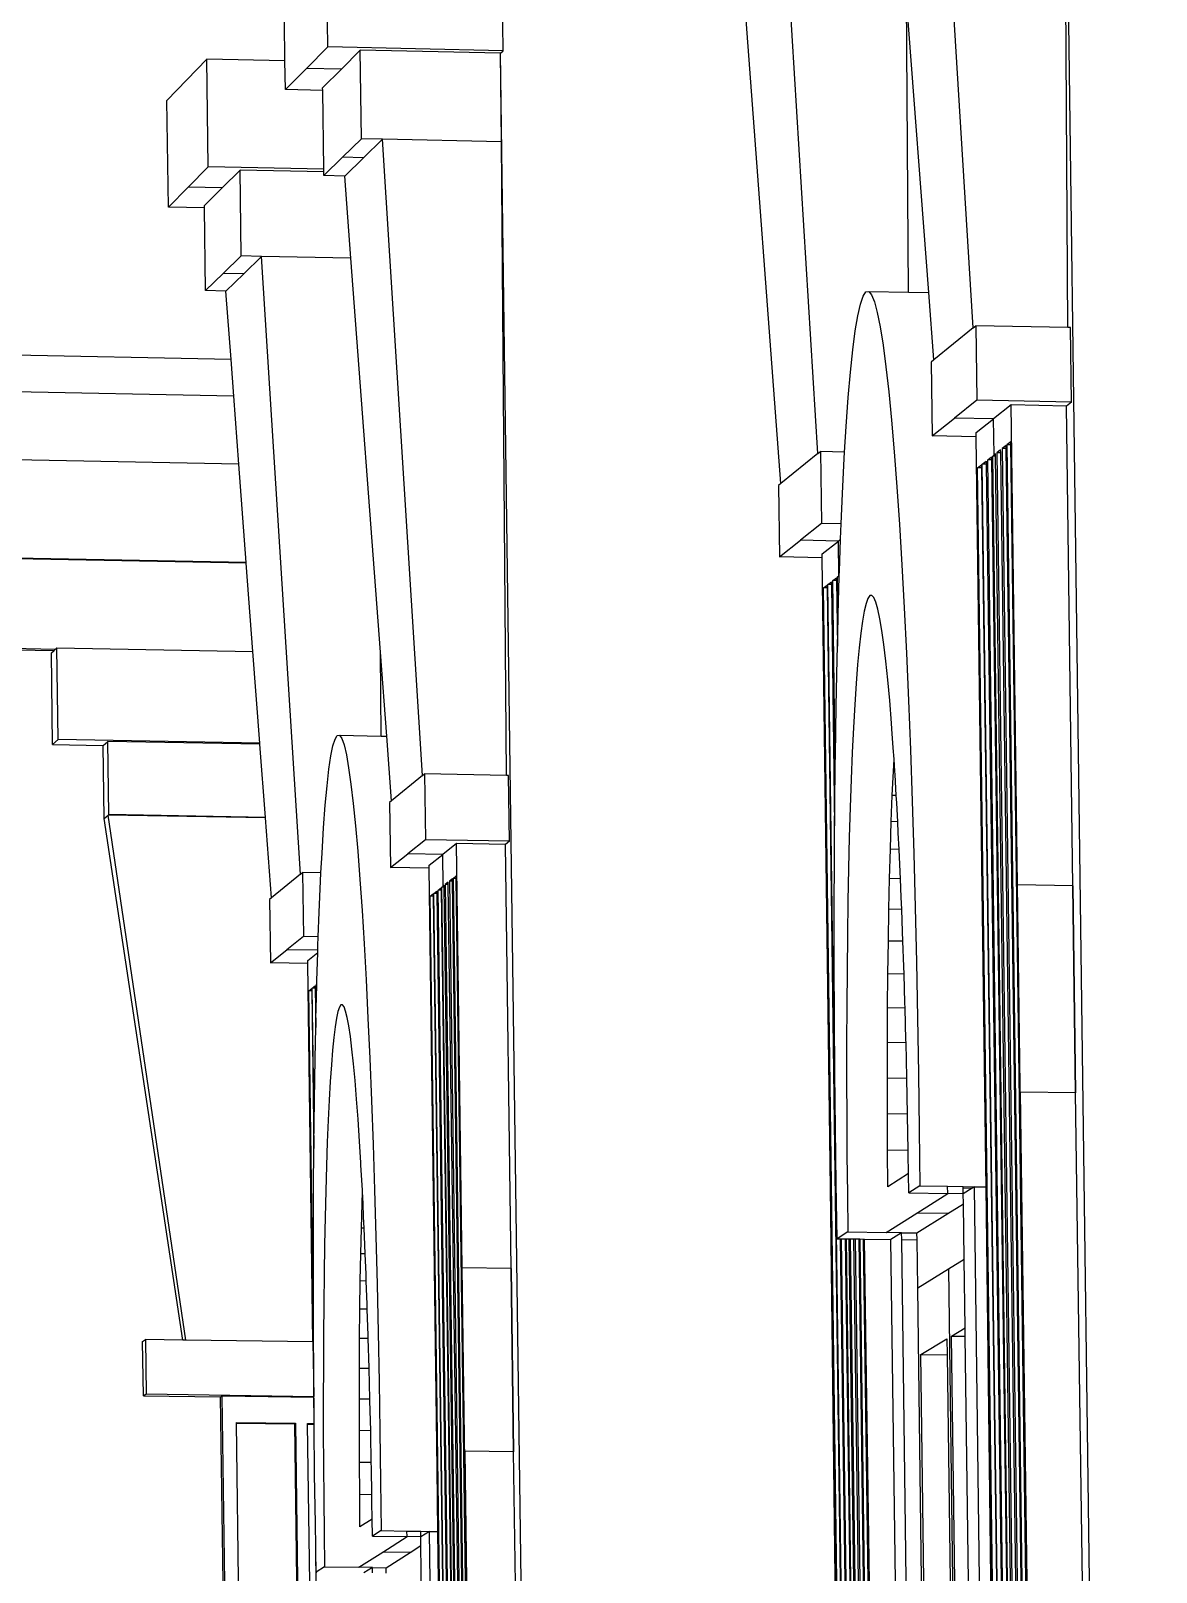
# Model space of a CAD drawing. Extents: x -106 to 80, y -44 to 65.
# Drawn here: x -102.704 to -99.284, y 15.389 to 20.075 of the extents above; entities that cross this region are included whole.
import ezdxf

# ---------------------------------------------------------------- set-up
doc = ezdxf.new("R2010")
doc.units = 0
doc.layers.get('0').update_dxf_attribs({"linetype": 'CONTINUOUS'})

msp = doc.modelspace()

# ---------------------------------------------------------------- linework, layer by layer
for p, q in [((-99.2843, 0.1133), (-99.5701, 21.6563)), ((-99.8403, 19.1715), (-99.975, 21.3613)), ((-99.5526, 19.1724), (-99.5668, 21.3515)), ((-100.3121, 18.7896), (-100.4431, 20.9074)), ((-100.4244, 18.6982), (-100.5712, 20.6493)), ((-101.8017, 20.0255), (-101.8063, 20.3629)), ((-101.2689, 20.014), (-101.2734, 20.3511)), ((-100.0369, 19.28), (-100.043, 20.1722)), ((-99.9756, 19.2788), (-100.043, 20.1722)), ((-101.9317, 19.9834), (-101.9333, 20.1027)), ((-101.8665, 19.9603), (-101.8017, 20.0255)), ((-101.2689, 20.014), (-101.8017, 20.0255)), ((-101.7603, 19.958), (-101.7029, 20.0154)), ((-101.2769, 20.0062), (-101.7029, 20.0154)), ((-101.6993, 19.7464), (-101.7029, 20.0154)), ((-101.2763, 20.0068), (-101.2689, 20.014)), ((-102.1692, 19.9885), (-102.2905, 19.8628)), ((-101.9317, 19.9834), (-102.1692, 19.9885)), ((-102.1647, 19.661), (-102.1692, 19.9885)), ((-101.9305, 19.8957), (-101.9317, 19.9834)), ((-101.2769, 20.0062), (-101.2763, 20.0068)), ((-101.2733, 19.7375), (-101.2769, 20.0062)), ((-101.0191, 0.9534), (-101.2763, 20.0068)), ((-101.8665, 19.9603), (-101.9305, 19.8957)), ((-101.7603, 19.958), (-101.8665, 19.9603)), ((-101.7603, 19.958), (-101.8173, 19.9011)), ((-101.8171, 19.8932), (-101.9305, 19.8957)), ((-101.8171, 19.8932), (-101.8173, 19.9011)), ((-101.8139, 19.6536), (-101.8171, 19.8932)), ((-102.2861, 19.5384), (-102.2905, 19.8628)), ((-101.7567, 19.6902), (-101.6993, 19.7464)), ((-101.6353, 19.7451), (-101.6993, 19.7464)), ((-101.6931, 19.6889), (-101.6353, 19.7451)), ((-101.2733, 19.7375), (-101.6353, 19.7451)), ((-101.514, 17.8105), (-101.6353, 19.7451)), ((-101.2588, 17.8112), (-101.2733, 19.7375)), ((-101.7567, 19.6902), (-101.8136, 19.6345)), ((-101.6931, 19.6889), (-101.7567, 19.6902)), ((-101.6931, 19.6889), (-101.7503, 19.6332)), ((-102.2257, 19.5994), (-102.1647, 19.661)), ((-101.8139, 19.6536), (-102.1647, 19.661)), ((-102.1226, 19.5972), (-102.0684, 19.6514)), ((-101.8138, 19.6461), (-102.0684, 19.6514)), ((-102.0649, 19.3903), (-102.0684, 19.6514)), ((-101.8138, 19.6461), (-101.8139, 19.6536)), ((-101.8136, 19.6345), (-101.8138, 19.6461)), ((-101.7503, 19.6332), (-101.8136, 19.6345)), ((-101.7315, 19.3834), (-101.7503, 19.6332)), ((-102.2257, 19.5994), (-102.2861, 19.5384)), ((-102.1226, 19.5972), (-102.2257, 19.5994)), ((-102.1226, 19.5972), (-102.1763, 19.5436)), ((-102.1762, 19.5362), (-102.1763, 19.5436)), ((-102.1762, 19.5362), (-102.2861, 19.5384)), ((-102.1728, 19.2847), (-102.1762, 19.5362)), ((-102.1191, 19.3372), (-102.0649, 19.3903)), ((-102.0028, 19.389), (-102.0649, 19.3903)), ((-102.0572, 19.336), (-102.0028, 19.389)), ((-101.7315, 19.3834), (-102.0028, 19.389)), ((-101.8844, 17.5108), (-102.0028, 19.389)), ((-101.6417, 18.1856), (-101.7315, 19.3834)), ((-102.1191, 19.3372), (-102.1728, 19.2847)), ((-102.0572, 19.336), (-102.1191, 19.3372)), ((-102.0572, 19.336), (-102.1112, 19.2834)), ((-102.1112, 19.2834), (-102.1728, 19.2847)), ((-102.0956, 19.0755), (-102.1112, 19.2834)), ((-100.1831, 19.244), (-100.1749, 19.2682)), ((-100.1749, 19.2682), (-100.1665, 19.281)), ((-100.1665, 19.281), (-100.1579, 19.2825)), ((-100.1579, 19.2825), (-100.1492, 19.2724)), ((-100.1579, 19.2825), (-100.0369, 19.28)), ((-100.1492, 19.2724), (-100.1404, 19.251)), ((-100.0369, 19.28), (-99.9756, 19.2788)), ((-99.9602, 19.074), (-99.9756, 19.2788)), ((-100.1911, 19.2086), (-100.1831, 19.244)), ((-100.1404, 19.251), (-100.1316, 19.2182)), ((-100.1316, 19.2182), (-100.1228, 19.1742)), ((-100.1988, 19.1622), (-100.1911, 19.2086)), ((-100.1228, 19.1742), (-100.114, 19.1192)), ((-99.8403, 19.1715), (-99.9602, 19.074)), ((-99.8403, 19.1715), (-99.8322, 19.178)), ((-99.8322, 19.178), (-99.8292, 18.9518)), ((-99.5526, 19.1724), (-99.8322, 19.178)), ((-99.5443, 19.1722), (-99.5526, 19.1724)), ((-99.5413, 18.9461), (-99.5443, 19.1722)), ((-100.2062, 19.105), (-100.1988, 19.1622)), ((-100.114, 19.1192), (-100.1053, 19.0534)), ((-102.0956, 19.0755), (-103.7107, 19.1076)), ((-102.0872, 18.9635), (-102.0956, 19.0755)), ((-100.2133, 19.0373), (-100.2062, 19.105)), ((-99.9602, 19.074), (-99.9681, 19.0675)), ((-100.22, 18.9594), (-100.2133, 19.0373)), ((-100.1053, 19.0534), (-100.0966, 18.9771)), ((-99.9681, 19.0675), (-99.9651, 18.8434)), ((-102.0872, 18.9635), (-104.2927, 19.007)), ((-100.0966, 18.9771), (-100.0882, 18.8907)), ((-102.0717, 18.7568), (-102.0872, 18.9635)), ((-100.2263, 18.8716), (-100.22, 18.9594)), ((-99.8292, 18.9518), (-99.8975, 18.8973)), ((-99.5413, 18.9461), (-99.8292, 18.9518)), ((-99.7248, 18.9371), (-99.7781, 18.895)), ((-99.7054, 17.4785), (-99.7248, 18.9371)), ((-99.5571, 18.9338), (-99.7248, 18.9371)), ((-99.5413, 18.9461), (-99.5571, 18.9338)), ((-99.5377, 17.4756), (-99.5571, 18.9338)), ((-100.0882, 18.8907), (-100.08, 18.7944)), ((-99.9651, 18.8434), (-99.8975, 18.8973)), ((-99.7781, 18.895), (-99.8975, 18.8973)), ((-99.831, 18.8531), (-99.7781, 18.895)), ((-99.7766, 18.7856), (-99.7781, 18.895)), ((-100.2309, 18.7942), (-100.2263, 18.8716)), ((-99.8308, 18.8407), (-99.9651, 18.8434)), ((-99.8308, 18.8407), (-99.831, 18.8531)), ((-99.8034, 16.7795), (-99.8308, 18.8407)), ((-102.0717, 18.7568), (-103.9667, 18.7935)), ((-100.3121, 18.7896), (-100.4244, 18.6982)), ((-100.3121, 18.7896), (-100.3046, 18.7957)), ((-100.3046, 18.7957), (-100.3016, 18.5768)), ((-100.2309, 18.7942), (-100.3046, 18.7957)), ((-100.2321, 18.7744), (-100.2309, 18.7942)), ((-100.08, 18.7944), (-100.0719, 18.6888)), ((-99.7721, 18.7891), (-99.7766, 18.7856)), ((-99.772, 18.7855), (-99.7721, 18.7891)), ((-99.7568, 18.8011), (-99.7686, 18.7918)), ((-99.7686, 18.7918), (-99.6119, 7.0103)), ((-99.7567, 18.7916), (-99.7686, 18.7918)), ((-99.7567, 18.7916), (-99.7568, 18.8011)), ((-99.6, 7.0103), (-99.7567, 18.7916)), ((-99.7404, 18.8139), (-99.7523, 18.8046)), ((-99.7523, 18.8046), (-99.5954, 7.0099)), ((-99.7403, 18.8044), (-99.7523, 18.8046)), ((-99.7403, 18.8044), (-99.7404, 18.8139)), ((-99.5835, 7.0099), (-99.7403, 18.8044)), ((-99.7261, 18.8251), (-99.738, 18.8158)), ((-99.738, 18.8158), (-99.581, 7.0095)), ((-99.726, 18.8156), (-99.738, 18.8158)), ((-99.726, 18.8156), (-99.7261, 18.8251)), ((-99.569, 7.0095), (-99.726, 18.8156)), ((-102.0494, 18.4582), (-102.0717, 18.7568)), ((-100.2375, 18.6683), (-100.2321, 18.7744)), ((-99.8268, 18.7463), (-99.815, 18.7555)), ((-99.8149, 18.7461), (-99.8268, 18.7463)), ((-99.6706, 7.0118), (-99.8268, 18.7463)), ((-99.815, 18.7555), (-99.8149, 18.7461)), ((-99.8149, 18.7461), (-99.6588, 7.0118)), ((-99.8126, 18.7574), (-99.8009, 18.7666)), ((-99.6563, 7.0115), (-99.8126, 18.7574)), ((-99.8007, 18.7572), (-99.8126, 18.7574)), ((-99.8009, 18.7666), (-99.8007, 18.7572)), ((-99.8007, 18.7572), (-99.6445, 7.0115)), ((-99.7963, 18.7701), (-99.7845, 18.7794)), ((-99.6399, 7.011), (-99.7963, 18.7701)), ((-99.7844, 18.7699), (-99.7963, 18.7701)), ((-99.7845, 18.7794), (-99.7844, 18.7699)), ((-99.7844, 18.7699), (-99.628, 7.011)), ((-99.7811, 18.782), (-99.7766, 18.7856)), ((-99.6246, 7.0106), (-99.7811, 18.782)), ((-99.772, 18.7818), (-99.7811, 18.782)), ((-99.772, 18.7855), (-99.7766, 18.7856)), ((-99.772, 18.7818), (-99.772, 18.7855)), ((-99.6154, 7.0106), (-99.772, 18.7818)), ((-100.4244, 18.6982), (-100.4318, 18.6922)), ((-100.4318, 18.6922), (-100.4289, 18.4753)), ((-100.2415, 18.5756), (-100.2375, 18.6683)), ((-100.0719, 18.6888), (-100.0642, 18.5743)), ((-100.3016, 18.5768), (-100.3655, 18.5258)), ((-100.2415, 18.5756), (-100.3016, 18.5768)), ((-100.2424, 18.5537), (-100.2415, 18.5756)), ((-100.0642, 18.5743), (-100.0568, 18.4515)), ((-100.4289, 18.4753), (-100.3655, 18.5258)), ((-100.2499, 18.5236), (-100.3655, 18.5258)), ((-100.2994, 18.4844), (-100.2499, 18.5236)), ((-100.2433, 18.5288), (-100.2499, 18.5236)), ((-100.2485, 18.4178), (-100.2499, 18.5236)), ((-100.2468, 18.4311), (-100.2433, 18.5288)), ((-100.2433, 18.5288), (-100.2424, 18.5537)), ((-102.0494, 18.4582), (-103.9621, 18.4943)), ((-102.0492, 18.4558), (-103.8961, 18.4906)), ((-100.2993, 18.4728), (-100.4289, 18.4753)), ((-100.2993, 18.4728), (-100.2994, 18.4844)), ((-100.2726, 16.478), (-100.2993, 18.4728)), ((-102.0492, 18.4558), (-102.0494, 18.4582)), ((-102.0291, 18.1878), (-102.0492, 18.4558)), ((-100.2527, 18.4145), (-100.2485, 18.4178)), ((-100.2511, 18.2886), (-100.2527, 18.4145)), ((-100.2473, 18.4144), (-100.2527, 18.4145)), ((-100.2507, 18.3012), (-100.2473, 18.4144)), ((-100.2472, 18.4188), (-100.2485, 18.4178)), ((-100.2472, 18.4178), (-100.2485, 18.4178)), ((-100.2473, 18.4144), (-100.2472, 18.4178)), ((-100.2472, 18.4188), (-100.2468, 18.4311)), ((-100.2472, 18.4178), (-100.2472, 18.4188)), ((-100.0568, 18.4515), (-100.0497, 18.3209)), ((-100.2955, 18.381), (-100.2845, 18.3896)), ((-100.2844, 18.3808), (-100.2955, 18.381)), ((-100.2062, 11.7075), (-100.2955, 18.381)), ((-100.2845, 18.3896), (-100.2844, 18.3808)), ((-100.2844, 18.3808), (-100.1952, 11.7108)), ((-100.2822, 18.3914), (-100.2712, 18.4)), ((-100.1929, 11.7115), (-100.2822, 18.3914)), ((-100.2711, 18.3912), (-100.2822, 18.3914)), ((-100.2712, 18.4), (-100.2711, 18.3912)), ((-100.2711, 18.3912), (-100.2613, 17.6579)), ((-100.267, 18.4033), (-100.2559, 18.412)), ((-100.2595, 17.8446), (-100.267, 18.4033)), ((-100.2558, 18.4031), (-100.267, 18.4033)), ((-100.2559, 18.412), (-100.2558, 18.4031)), ((-100.2558, 18.4031), (-100.2531, 18.2036)), ((-100.1657, 18.3336), (-100.1713, 18.3106)), ((-100.16, 18.3492), (-100.1657, 18.3336)), ((-100.1542, 18.3575), (-100.16, 18.3492)), ((-100.1482, 18.3583), (-100.1542, 18.3575)), ((-100.1422, 18.3517), (-100.1482, 18.3583)), ((-100.1362, 18.3377), (-100.1422, 18.3517)), ((-100.13, 18.3162), (-100.1362, 18.3377)), ((-100.0497, 18.3209), (-100.043, 18.1831)), ((-100.2531, 18.2036), (-100.2511, 18.2886)), ((-100.2511, 18.2886), (-100.2507, 18.3012)), ((-100.1767, 18.2804), (-100.1818, 18.2431)), ((-100.1713, 18.3106), (-100.1767, 18.2804)), ((-100.1239, 18.2875), (-100.13, 18.3162)), ((-100.1178, 18.2516), (-100.1239, 18.2875)), ((-100.1818, 18.2431), (-100.1868, 18.1988)), ((-100.1118, 18.2086), (-100.1178, 18.2516)), ((-102.63, 18.1942), (-103.6984, 18.2139)), ((-103.6983, 18.2104), (-102.6336, 18.1908)), ((-102.6416, 18.1835), (-102.6336, 18.1908)), ((-102.6378, 17.9051), (-102.6416, 18.1835)), ((-102.6336, 18.1908), (-102.63, 18.1942)), ((-102.63, 18.1942), (-102.6251, 18.1988)), ((-102.6251, 18.1988), (-102.0291, 18.1878)), ((-102.6212, 17.92), (-102.6251, 18.1988)), ((-102.0082, 17.909), (-102.0291, 18.1878)), ((-101.6397, 17.9306), (-101.6417, 18.1856)), ((-101.6226, 17.9303), (-101.6417, 18.1856)), ((-100.2541, 18.1644), (-100.2531, 18.2036)), ((-100.1868, 18.1988), (-100.1916, 18.1479)), ((-100.1058, 18.1587), (-100.1118, 18.2086)), ((-100.043, 18.1831), (-100.0367, 18.0388)), ((-100.2569, 18.0215), (-100.2541, 18.1644)), ((-100.1916, 18.1479), (-100.196, 18.0904)), ((-100.0999, 18.1021), (-100.1058, 18.1587)), ((-100.196, 18.0904), (-100.2003, 18.0266)), ((-100.0941, 18.039), (-100.0999, 18.1021)), ((-100.2592, 17.873), (-100.2569, 18.0215)), ((-100.2003, 18.0266), (-100.2042, 17.9567)), ((-100.0885, 17.9697), (-100.0941, 18.039)), ((-100.0367, 18.0388), (-100.0309, 17.8886)), ((-100.2042, 17.9567), (-100.2078, 17.8811)), ((-100.0872, 17.9522), (-100.0885, 17.9697)), ((-100.083, 17.8945), (-100.0872, 17.9522)), ((-102.6378, 17.9051), (-102.6212, 17.92)), ((-102.6378, 17.9051), (-102.4838, 17.9023)), ((-102.0082, 17.909), (-102.6212, 17.92)), ((-102.4838, 17.9023), (-102.4704, 17.9143)), ((-102.4808, 17.6803), (-102.4838, 17.9023)), ((-102.008, 17.906), (-102.4704, 17.9143)), ((-102.4673, 17.6919), (-102.4704, 17.9143)), ((-102.008, 17.906), (-102.0082, 17.909)), ((-101.9913, 17.6836), (-102.008, 17.906)), ((-101.7921, 17.8703), (-101.7858, 17.901)), ((-101.7858, 17.901), (-101.7794, 17.9217)), ((-101.7794, 17.9217), (-101.7728, 17.9323)), ((-101.7728, 17.9323), (-101.766, 17.9329)), ((-101.766, 17.9329), (-101.7592, 17.9233)), ((-101.766, 17.9329), (-101.6397, 17.9306)), ((-101.7592, 17.9233), (-101.7522, 17.9036)), ((-101.7522, 17.9036), (-101.7452, 17.8739)), ((-101.6397, 17.9306), (-101.6226, 17.9303)), ((-101.6079, 17.7341), (-101.6226, 17.9303)), ((-101.7981, 17.8298), (-101.7921, 17.8703)), ((-101.7452, 17.8739), (-101.7382, 17.8342)), ((-100.2595, 17.8446), (-100.2592, 17.873)), ((-100.2078, 17.8811), (-100.2111, 17.8001)), ((-100.0808, 17.8608), (-100.083, 17.8945)), ((-100.0828, 17.8243), (-100.0808, 17.8608)), ((-100.0784, 17.8242), (-100.0808, 17.8608)), ((-100.0309, 17.8886), (-100.0255, 17.7332)), ((-101.8038, 17.7798), (-101.7981, 17.8298)), ((-101.7382, 17.8342), (-101.7312, 17.7848)), ((-101.514, 17.8105), (-101.6079, 17.7341)), ((-101.514, 17.8105), (-101.5077, 17.8156)), ((-101.5077, 17.8156), (-101.505, 17.6155)), ((-101.2588, 17.8112), (-101.5077, 17.8156)), ((-101.2523, 17.8111), (-101.2588, 17.8112)), ((-101.2496, 17.6111), (-101.2523, 17.8111)), ((-100.2609, 17.7197), (-100.2595, 17.8446)), ((-100.0862, 17.7501), (-100.0828, 17.8243)), ((-100.0784, 17.8242), (-100.0828, 17.8243)), ((-100.0778, 17.8137), (-100.0784, 17.8242)), ((-100.074, 17.7499), (-100.0778, 17.8137)), ((-101.8093, 17.7204), (-101.8038, 17.7798)), ((-101.7312, 17.7848), (-101.7242, 17.7258)), ((-100.2111, 17.8001), (-100.2141, 17.714)), ((-101.8144, 17.6519), (-101.8093, 17.7204)), ((-101.7242, 17.7258), (-101.7174, 17.6576)), ((-101.6079, 17.7341), (-101.6141, 17.7291)), ((-101.6141, 17.7291), (-101.6114, 17.5307)), ((-100.2613, 17.6579), (-100.2609, 17.7197)), ((-100.2141, 17.714), (-100.2167, 17.6231)), ((-100.0893, 17.6707), (-100.0862, 17.7501)), ((-100.074, 17.7499), (-100.0862, 17.7501)), ((-100.0727, 17.7275), (-100.074, 17.7499)), ((-100.0696, 17.6704), (-100.0727, 17.7275)), ((-100.0255, 17.7332), (-100.0206, 17.5733)), ((-102.4808, 17.6803), (-102.4694, 17.6902)), ((-102.2426, 16.0947), (-102.4808, 17.6803)), ((-102.4694, 17.6902), (-102.4673, 17.6919)), ((-101.9912, 17.6818), (-102.4694, 17.6902)), ((-102.2335, 16.0945), (-102.4694, 17.6902)), ((-101.9913, 17.6836), (-102.4673, 17.6919)), ((-101.9912, 17.6818), (-101.9913, 17.6836)), ((-101.973, 17.4388), (-101.9912, 17.6818)), ((-100.092, 17.5864), (-100.0893, 17.6707)), ((-100.0696, 17.6704), (-100.0893, 17.6707)), ((-100.0678, 17.6364), (-100.0696, 17.6704)), ((-101.8192, 17.5747), (-101.8144, 17.6519)), ((-101.7174, 17.6576), (-101.7106, 17.5804)), ((-100.262, 17.5622), (-100.2613, 17.6579)), ((-100.2167, 17.6231), (-100.219, 17.5278)), ((-100.0654, 17.5859), (-100.0678, 17.6364)), ((-101.8224, 17.5147), (-101.8192, 17.5747)), ((-101.7106, 17.5804), (-101.704, 17.4946)), ((-101.6114, 17.5307), (-101.5584, 17.5729)), ((-101.505, 17.6155), (-101.5584, 17.5729)), ((-101.4524, 17.5711), (-101.5584, 17.5729)), ((-101.2496, 17.6111), (-101.505, 17.6155)), ((-101.4939, 17.5383), (-101.4524, 17.5711)), ((-101.4107, 17.6041), (-101.4524, 17.5711)), ((-101.4511, 17.4743), (-101.4524, 17.5711)), ((-101.3933, 16.3141), (-101.4107, 17.6041)), ((-101.2619, 17.6015), (-101.4107, 17.6041)), ((-101.2496, 17.6111), (-101.2619, 17.6015)), ((-101.2445, 16.3119), (-101.2619, 17.6015)), ((-100.0944, 17.4975), (-100.092, 17.5864)), ((-100.0654, 17.5859), (-100.092, 17.5864)), ((-100.0632, 17.5406), (-100.0654, 17.5859)), ((-100.0206, 17.5733), (-100.0162, 17.4097)), ((-101.4937, 17.5286), (-101.6114, 17.5307)), ((-101.4937, 17.5286), (-101.4939, 17.5383)), ((-101.469, 15.703), (-101.4937, 17.5286)), ((-100.2625, 17.4012), (-100.262, 17.5622)), ((-100.219, 17.5278), (-100.2209, 17.4285)), ((-100.0613, 17.4969), (-100.0632, 17.5406)), ((-101.8844, 17.5108), (-101.973, 17.4388)), ((-101.8844, 17.5108), (-101.8785, 17.5156)), ((-101.8785, 17.5156), (-101.8759, 17.3213)), ((-101.8224, 17.5147), (-101.8785, 17.5156)), ((-101.8278, 17.3955), (-101.8237, 17.4891)), ((-101.8237, 17.4891), (-101.8224, 17.5147)), ((-101.704, 17.4946), (-101.6975, 17.4005)), ((-101.4476, 17.4771), (-101.4511, 17.4743)), ((-101.4475, 17.4743), (-101.4476, 17.4771)), ((-101.4356, 17.4864), (-101.4449, 17.4792)), ((-101.4449, 17.4792), (-101.3039, 7.0546)), ((-101.4355, 17.479), (-101.4449, 17.4792)), ((-101.4355, 17.479), (-101.4356, 17.4864)), ((-101.2945, 7.0546), (-101.4355, 17.479)), ((-101.4228, 17.4965), (-101.432, 17.4892)), ((-101.432, 17.4892), (-101.2909, 7.0542)), ((-101.4227, 17.4891), (-101.432, 17.4892)), ((-101.4227, 17.4891), (-101.4228, 17.4965)), ((-101.2816, 7.0542), (-101.4227, 17.4891)), ((-101.4116, 17.5053), (-101.4209, 17.498)), ((-101.4209, 17.498), (-101.2796, 7.0539)), ((-101.4115, 17.4978), (-101.4209, 17.498)), ((-101.4115, 17.4978), (-101.4116, 17.5053)), ((-101.2703, 7.054), (-101.4115, 17.4978)), ((-100.0964, 17.4044), (-100.0944, 17.4975)), ((-100.0613, 17.4969), (-100.0944, 17.4975)), ((-100.0589, 17.4407), (-100.0613, 17.4969)), ((-99.6851, 15.9526), (-99.7054, 17.4785)), ((-99.5377, 17.4756), (-99.7054, 17.4785)), ((-101.973, 17.4388), (-101.9789, 17.434)), ((-101.9789, 17.434), (-101.9762, 17.2413)), ((-101.4904, 17.4436), (-101.4812, 17.4507)), ((-101.4811, 17.4434), (-101.4904, 17.4436)), ((-101.3498, 7.0558), (-101.4904, 17.4436)), ((-101.4812, 17.4507), (-101.4811, 17.4434)), ((-101.4811, 17.4434), (-101.3406, 7.0558)), ((-101.4793, 17.4522), (-101.4701, 17.4594)), ((-101.3386, 7.0555), (-101.4793, 17.4522)), ((-101.47, 17.4521), (-101.4793, 17.4522)), ((-101.4701, 17.4594), (-101.47, 17.4521)), ((-101.47, 17.4521), (-101.3293, 7.0555)), ((-101.4665, 17.4622), (-101.4573, 17.4694)), ((-101.3258, 7.0552), (-101.4665, 17.4622)), ((-101.4572, 17.4621), (-101.4665, 17.4622)), ((-101.4573, 17.4694), (-101.4572, 17.4621)), ((-101.4572, 17.4621), (-101.3164, 7.0552)), ((-101.4547, 17.4715), (-101.4511, 17.4743)), ((-101.3137, 7.0548), (-101.4547, 17.4715)), ((-101.4475, 17.4714), (-101.4547, 17.4715)), ((-101.4475, 17.4743), (-101.4511, 17.4743)), ((-101.4475, 17.4714), (-101.4475, 17.4743)), ((-101.3066, 7.0548), (-101.4475, 17.4714)), ((-100.0575, 17.4037), (-100.0589, 17.4407)), ((-99.5293, 16.8458), (-99.5377, 17.4756)), ((-99.5375, 17.4757), (-99.5292, 16.8458)), ((-101.8305, 17.3206), (-101.8278, 17.3955)), ((-101.6975, 17.4005), (-101.6912, 17.2987)), ((-100.2624, 17.2374), (-100.2625, 17.4012)), ((-100.2209, 17.4285), (-100.2225, 17.3255)), ((-100.0981, 17.3076), (-100.0964, 17.4044)), ((-100.0575, 17.4037), (-100.0964, 17.4044)), ((-100.0549, 17.337), (-100.0575, 17.4037)), ((-100.0162, 17.4097), (-100.0124, 17.2432)), ((-100.0538, 17.3068), (-100.0549, 17.337)), ((-101.8759, 17.3213), (-101.9263, 17.2811)), ((-101.8305, 17.3206), (-101.8759, 17.3213)), ((-101.8319, 17.2796), (-101.8315, 17.2944)), ((-101.8315, 17.2944), (-101.8305, 17.3206)), ((-101.6912, 17.2987), (-101.6852, 17.1894)), ((-100.2225, 17.3255), (-100.2237, 17.2194)), ((-100.0994, 17.2074), (-100.0981, 17.3076)), ((-100.0538, 17.3068), (-100.0981, 17.3076)), ((-100.0511, 17.2299), (-100.0538, 17.3068)), ((-101.9762, 17.2413), (-101.9263, 17.2811)), ((-101.8319, 17.2796), (-101.9263, 17.2811)), ((-101.8624, 17.2485), (-101.8322, 17.2724)), ((-101.8622, 17.2394), (-101.8624, 17.2485)), ((-101.8348, 17.1861), (-101.8322, 17.2724)), ((-101.8322, 17.2724), (-101.8319, 17.2796)), ((-100.0124, 17.2432), (-100.0091, 17.0745)), ((-101.8622, 17.2394), (-101.9762, 17.2413)), ((-101.8466, 16.0888), (-101.8622, 17.2394)), ((-100.2617, 17.0716), (-100.2624, 17.2374)), ((-100.2237, 17.2194), (-100.2245, 17.1105)), ((-100.1003, 17.1043), (-100.0994, 17.2074)), ((-100.0504, 17.2066), (-100.0994, 17.2074)), ((-100.0504, 17.2066), (-100.0511, 17.2299)), ((-100.0477, 17.1199), (-100.0504, 17.2066)), ((-101.8591, 17.1564), (-101.8504, 17.1632)), ((-101.8503, 17.1563), (-101.8591, 17.1564)), ((-101.8453, 16.1414), (-101.8591, 17.1564)), ((-101.8504, 17.1632), (-101.8503, 17.1563)), ((-101.8503, 17.1563), (-101.8438, 16.6768)), ((-101.8486, 17.1646), (-101.8399, 17.1714)), ((-101.843, 16.7507), (-101.8486, 17.1646)), ((-101.8398, 17.1645), (-101.8486, 17.1646)), ((-101.8399, 17.1714), (-101.8398, 17.1645)), ((-101.8398, 17.1645), (-101.8382, 17.0448)), ((-101.8366, 17.174), (-101.8351, 17.1752)), ((-101.836, 17.1359), (-101.8366, 17.174)), ((-101.8351, 17.174), (-101.8366, 17.174)), ((-101.836, 17.1359), (-101.8351, 17.174)), ((-101.8351, 17.1752), (-101.8348, 17.1861)), ((-101.8351, 17.174), (-101.8351, 17.1752)), ((-101.6852, 17.1894), (-101.6795, 17.0733)), ((-101.8377, 17.0713), (-101.836, 17.1359)), ((-101.7663, 17.1069), (-101.7707, 17.0934)), ((-101.7617, 17.1137), (-101.7663, 17.1069)), ((-101.757, 17.114), (-101.7617, 17.1137)), ((-101.7523, 17.1077), (-101.757, 17.114)), ((-101.7475, 17.0948), (-101.7523, 17.1077)), ((-100.2245, 17.1105), (-100.2249, 16.9992)), ((-100.1009, 16.9987), (-100.1003, 17.1043)), ((-100.0472, 17.1034), (-100.1003, 17.1043)), ((-100.0472, 17.1034), (-100.0477, 17.1199)), ((-100.0446, 17.0074), (-100.0472, 17.1034)), ((-101.8382, 17.0448), (-101.8377, 17.0713)), ((-101.7751, 17.0735), (-101.7793, 17.0472)), ((-101.7707, 17.0934), (-101.7751, 17.0735)), ((-101.7426, 17.0754), (-101.7475, 17.0948)), ((-101.7378, 17.0494), (-101.7426, 17.0754)), ((-101.6795, 17.0733), (-101.674, 16.9509)), ((-100.2605, 16.9045), (-100.2617, 17.0716)), ((-100.0091, 17.0745), (-100.0064, 16.9044)), ((-101.8401, 16.9504), (-101.8382, 17.0448)), ((-101.7833, 17.0145), (-101.7871, 16.9757)), ((-101.7793, 17.0472), (-101.7833, 17.0145)), ((-101.7329, 17.0172), (-101.7378, 17.0494)), ((-101.7281, 16.9787), (-101.7329, 17.0172)), ((-101.7871, 16.9757), (-101.7908, 16.931)), ((-101.7233, 16.934), (-101.7281, 16.9787)), ((-100.2249, 16.9992), (-100.2249, 16.886)), ((-100.101, 16.8911), (-100.1009, 16.9987)), ((-100.0444, 16.9978), (-100.1009, 16.9987)), ((-100.0444, 16.9978), (-100.0446, 17.0074)), ((-100.0419, 16.8929), (-100.0444, 16.9978)), ((-101.8421, 16.8239), (-101.8401, 16.9504)), ((-101.7908, 16.931), (-101.7942, 16.8804)), ((-101.7186, 16.8835), (-101.7233, 16.934)), ((-101.674, 16.9509), (-101.6688, 16.8228)), ((-101.7942, 16.8804), (-101.7975, 16.8242)), ((-101.714, 16.8273), (-101.7186, 16.8835)), ((-100.2587, 16.7368), (-100.2605, 16.9045)), ((-100.2249, 16.886), (-100.2246, 16.7714)), ((-100.0418, 16.8901), (-100.101, 16.8911)), ((-100.1008, 16.7819), (-100.101, 16.8911)), ((-100.0418, 16.8901), (-100.0419, 16.8929)), ((-100.0396, 16.7809), (-100.0418, 16.8901)), ((-100.0064, 16.9044), (-100.0042, 16.7338)), ((-101.843, 16.7507), (-101.8421, 16.8239)), ((-101.7975, 16.8242), (-101.8004, 16.7626)), ((-101.7094, 16.7656), (-101.714, 16.8273)), ((-101.6688, 16.8228), (-101.664, 16.6895)), ((-99.5293, 16.8458), (-99.6968, 16.8485)), ((-99.685, 15.9526), (-99.6968, 16.8485)), ((-99.5597, 7.0089), (-99.6968, 16.8485)), ((-99.5292, 16.8458), (-99.5293, 16.8458)), ((-99.3922, 7.009), (-99.5292, 16.8458)), ((-100.0396, 16.7809), (-100.1008, 16.7819)), ((-100.1002, 16.6715), (-100.1008, 16.7819)), ((-100.0395, 16.7769), (-100.0396, 16.7809)), ((-100.0376, 16.6706), (-100.0395, 16.7769)), ((-99.8034, 16.7795), (-99.8035, 16.7795)), ((-99.7661, 13.9774), (-99.8035, 16.7795)), ((-99.8009, 16.5602), (-99.8035, 16.7795)), ((-99.7661, 13.9774), (-99.8034, 16.7795)), ((-101.8437, 16.6925), (-101.843, 16.7507)), ((-101.8004, 16.7626), (-101.8032, 16.6959)), ((-101.705, 16.6986), (-101.7094, 16.7656)), ((-100.2563, 16.5693), (-100.2587, 16.7368)), ((-100.2246, 16.7714), (-100.2239, 16.6558)), ((-100.0042, 16.7338), (-100.0027, 16.5633)), ((-101.8438, 16.6768), (-101.8437, 16.6925)), ((-101.8032, 16.6959), (-101.8057, 16.6244)), ((-101.7012, 16.6346), (-101.705, 16.6986)), ((-101.664, 16.6895), (-101.6595, 16.5516)), ((-101.8448, 16.5567), (-101.8438, 16.6768)), ((-101.7007, 16.6266), (-101.7012, 16.6346)), ((-100.2239, 16.6558), (-100.2227, 16.5396)), ((-100.0993, 16.5606), (-100.1002, 16.6715)), ((-100.0376, 16.6706), (-100.1002, 16.6715)), ((-100.0375, 16.6598), (-100.0376, 16.6706)), ((-100.0366, 16.601), (-100.0375, 16.6598)), ((-101.8057, 16.6244), (-101.8079, 16.5483)), ((-101.6966, 16.55), (-101.7007, 16.6266)), ((-100.0366, 16.601), (-100.0993, 16.5606)), ((-100.0358, 16.5421), (-100.0366, 16.601)), ((-101.8454, 16.4172), (-101.8448, 16.5567)), ((-101.8079, 16.5483), (-101.8098, 16.4679)), ((-101.6976, 16.5096), (-101.6964, 16.5459)), ((-101.6964, 16.5459), (-101.6966, 16.55)), ((-101.6946, 16.5095), (-101.6964, 16.5459)), ((-101.6595, 16.5516), (-101.6554, 16.4098)), ((-100.2534, 16.4028), (-100.2563, 16.5693)), ((-100.0027, 16.5633), (-100.0358, 16.5421)), ((-100.0358, 16.5421), (-99.9176, 16.5403)), ((-100.0117, 16.4805), (-99.9176, 16.5403)), ((-100.0027, 16.5633), (-99.9179, 16.562)), ((-99.9176, 16.5403), (-99.9179, 16.562)), ((-99.9179, 16.562), (-99.8706, 16.5613)), ((-99.8703, 16.5395), (-99.9176, 16.5403)), ((-99.8706, 16.557), (-99.8706, 16.5613)), ((-99.8706, 16.5613), (-99.8368, 16.5607)), ((-99.8706, 16.557), (-99.8434, 16.5566)), ((-99.8703, 16.5395), (-99.8706, 16.557)), ((-99.8434, 16.5566), (-99.8703, 16.5395)), ((-99.8368, 16.5607), (-99.8434, 16.5566)), ((-99.7728, 11.7509), (-99.8368, 16.5607)), ((-99.8368, 16.5607), (-99.8009, 16.5602)), ((-99.7428, 11.7507), (-99.8009, 16.5602)), ((-101.6996, 16.4351), (-101.6976, 16.5096)), ((-101.6946, 16.5095), (-101.6976, 16.5096)), ((-101.6927, 16.469), (-101.6946, 16.5095)), ((-100.2227, 16.5396), (-100.2213, 16.4234)), ((-99.9177, 16.4791), (-99.8699, 16.5092)), ((-99.8699, 16.5092), (-99.8703, 16.5395)), ((-99.8677, 16.3408), (-99.8699, 16.5092)), ((-101.8098, 16.4679), (-101.8115, 16.3837)), ((-101.6912, 16.4349), (-101.6927, 16.469)), ((-100.2726, 16.478), (-100.2728, 16.478)), ((-100.2363, 13.7665), (-100.2728, 16.478)), ((-100.2148, 11.7048), (-100.2728, 16.478)), ((-100.2363, 13.7665), (-100.2726, 16.478)), ((-100.1045, 16.4216), (-100.0117, 16.4805)), ((-99.9177, 16.4791), (-100.0117, 16.4805)), ((-100.0112, 16.4201), (-99.9177, 16.4791)), ((-101.8455, 16.2745), (-101.8454, 16.4172)), ((-101.7014, 16.3565), (-101.6996, 16.4351)), ((-101.6912, 16.4349), (-101.6996, 16.4351)), ((-101.6889, 16.384), (-101.6912, 16.4349)), ((-101.6554, 16.4098), (-101.6517, 16.2648)), ((-100.2213, 16.4234), (-100.2534, 16.4028)), ((-100.2534, 16.4028), (-100.2445, 16.4027)), ((-100.2445, 16.4027), (-100.1818, 11.7149)), ((-100.2445, 16.4027), (-100.2402, 16.4026)), ((-100.1776, 11.7162), (-100.2402, 16.4026)), ((-100.2402, 16.4026), (-100.2291, 16.4024)), ((-100.2291, 16.4024), (-100.1665, 11.7196)), ((-100.2291, 16.4024), (-100.2258, 16.4024)), ((-100.1633, 11.7206), (-100.2258, 16.4024)), ((-100.2258, 16.4024), (-100.2173, 16.4023)), ((-100.2213, 16.4234), (-100.1045, 16.4216)), ((-100.1547, 11.7232), (-100.2173, 16.4023)), ((-100.2173, 16.4023), (-100.214, 16.4022)), ((-100.214, 16.4022), (-100.1515, 11.7242)), ((-100.214, 16.4022), (-100.2029, 16.402)), ((-100.1404, 11.7276), (-100.2029, 16.402)), ((-100.2029, 16.402), (-100.1985, 16.402)), ((-100.1985, 16.402), (-100.1361, 11.7289)), ((-100.1985, 16.402), (-100.1873, 16.4018)), ((-100.1249, 11.7323), (-100.1873, 16.4018)), ((-100.1873, 16.4018), (-100.185, 16.4018)), ((-100.185, 16.4018), (-100.1226, 11.733)), ((-100.185, 16.4018), (-100.1738, 16.4016)), ((-100.1115, 11.7364), (-100.1738, 16.4016)), ((-100.1738, 16.4016), (-100.1711, 16.4015)), ((-100.1615, 15.6758), (-100.1711, 16.4015)), ((-100.1711, 16.4015), (-100.171, 16.4015)), ((-100.1614, 15.6758), (-100.171, 16.4015)), ((-100.171, 16.4015), (-100.1708, 16.4015)), ((-100.1708, 16.4015), (-100.0904, 16.4003)), ((-100.1028, 11.7391), (-100.1708, 16.4015)), ((-100.0579, 16.4209), (-100.1045, 16.4216)), ((-100.0579, 16.4209), (-100.0904, 16.4003)), ((-100.0283, 11.7528), (-100.0904, 16.4003)), ((-100.0579, 16.4209), (-100.0112, 16.4201)), ((-100.0576, 16.3998), (-100.0579, 16.4209)), ((-100.0576, 16.3998), (-100.0109, 16.3991)), ((-99.9956, 11.7526), (-100.0576, 16.3998)), ((-100.0109, 16.3991), (-100.0112, 16.4201)), ((-101.8115, 16.3837), (-101.8128, 16.2958)), ((-101.7028, 16.2742), (-101.7014, 16.3565)), ((-101.6878, 16.3563), (-101.7014, 16.3565)), ((-101.6878, 16.3563), (-101.6889, 16.384)), ((-101.6853, 16.2953), (-101.6878, 16.3563)), ((-100.009, 16.2534), (-100.0109, 16.3991)), ((-101.375, 14.9646), (-101.3933, 16.3141)), ((-101.2445, 16.3119), (-101.3933, 16.3141)), ((-101.237, 15.7548), (-101.2445, 16.3119)), ((-101.2444, 16.312), (-101.2369, 15.7548)), ((-100.009, 16.2534), (-99.9158, 16.311)), ((-99.9158, 16.311), (-99.8677, 16.3408)), ((-99.9158, 16.311), (-99.8551, 11.7515)), ((-99.8649, 16.1315), (-99.8677, 16.3408)), ((-101.8453, 16.1414), (-101.8455, 16.2745)), ((-101.8128, 16.2958), (-101.8139, 16.2047)), ((-101.704, 16.1885), (-101.7028, 16.2742)), ((-101.6846, 16.2739), (-101.7028, 16.2742)), ((-101.6846, 16.2739), (-101.6853, 16.2953)), ((-101.682, 16.2032), (-101.6846, 16.2739)), ((-101.6517, 16.2648), (-101.6485, 16.1173)), ((-99.9489, 11.7522), (-100.009, 16.2534)), ((-101.8139, 16.2047), (-101.8147, 16.1107)), ((-101.7049, 16.0998), (-101.704, 16.1885)), ((-101.6815, 16.1882), (-101.704, 16.1885)), ((-101.6815, 16.1882), (-101.682, 16.2032)), ((-101.6789, 16.1082), (-101.6815, 16.1882)), ((-101.8452, 16.1294), (-101.8453, 16.1414)), ((-101.8445, 15.9824), (-101.8452, 16.1294)), ((-99.9058, 16.1067), (-99.8649, 16.1315)), ((-99.8645, 16.1061), (-99.8649, 16.1315)), ((-102.3642, 16.0904), (-102.356, 16.0964)), ((-102.3619, 15.9252), (-102.3642, 16.0904)), ((-102.356, 16.0964), (-102.3538, 15.931)), ((-102.2426, 16.0947), (-102.356, 16.0964)), ((-102.2335, 16.0945), (-102.2426, 16.0947)), ((-101.8466, 16.0888), (-102.2335, 16.0945)), ((-101.8466, 16.0888), (-101.8444, 15.9235)), ((-101.8147, 16.1107), (-101.8151, 16.0143)), ((-101.7055, 16.0085), (-101.7049, 16.0998)), ((-101.6786, 16.0994), (-101.7049, 16.0998)), ((-101.6786, 16.0994), (-101.6789, 16.1082)), ((-101.676, 16.0106), (-101.6786, 16.0994)), ((-101.6485, 16.1173), (-101.6456, 15.9678)), ((-99.9991, 16.0504), (-99.9203, 16.098)), ((-99.9203, 16.098), (-99.9196, 16.0492)), ((-99.878, 14.0188), (-99.9058, 16.1067)), ((-99.9058, 16.1067), (-99.8645, 16.1061)), ((-99.837, 14.0376), (-99.8645, 16.1061)), ((-99.9714, 13.976), (-99.9991, 16.0504)), ((-99.9991, 16.0504), (-99.9196, 16.0492)), ((-99.9196, 16.0492), (-99.8925, 14.0122)), ((-101.8434, 15.8543), (-101.8445, 15.9824)), ((-101.8151, 16.0143), (-101.8153, 15.9157)), ((-101.7057, 15.915), (-101.7055, 16.0085)), ((-101.676, 16.0081), (-101.7055, 16.0085)), ((-101.676, 16.0081), (-101.676, 16.0106)), ((-101.6735, 15.9145), (-101.676, 16.0081)), ((-102.3619, 15.9252), (-102.3538, 15.931)), ((-102.3538, 15.931), (-101.8444, 15.9235)), ((-101.6456, 15.9678), (-101.6432, 15.8172)), ((-99.685, 15.9526), (-99.6851, 15.9526)), ((-99.6595, 14.0256), (-99.6851, 15.9526)), ((-99.6595, 14.0256), (-99.685, 15.9526)), ((-102.3619, 15.9252), (-102.1274, 15.9217)), ((-102.1274, 15.9217), (-102.1226, 15.9251)), ((-102.1129, 14.8553), (-102.1274, 15.9217)), ((-102.1081, 14.8583), (-102.1226, 15.9251)), ((-102.1226, 15.9251), (-101.8443, 15.9211)), ((-101.8443, 15.9211), (-101.8444, 15.9235)), ((-101.8434, 15.8543), (-101.8443, 15.9211)), ((-101.8153, 15.9157), (-101.8152, 15.8154)), ((-101.7057, 15.8196), (-101.7057, 15.915)), ((-101.6735, 15.9145), (-101.7057, 15.915)), ((-101.6734, 15.9109), (-101.6735, 15.9145)), ((-101.6713, 15.8191), (-101.6734, 15.9109)), ((-102.0794, 15.8442), (-101.9001, 15.8416)), ((-102.0794, 15.8423), (-102.0794, 15.8442)), ((-102.0794, 15.8423), (-101.903, 15.8397)), ((-101.9617, 7.1974), (-102.0794, 15.8423)), ((-101.903, 15.8397), (-101.9001, 15.8416)), ((-101.903, 15.8397), (-101.84, 11.2084)), ((-101.9001, 15.8416), (-101.8372, 11.2092)), ((-101.863, 15.8411), (-101.8433, 15.8408)), ((-101.863, 15.8392), (-101.863, 15.8411)), ((-101.863, 15.8392), (-101.8433, 15.8389)), ((-101.8002, 11.2205), (-101.863, 15.8392)), ((-101.8433, 15.8408), (-101.8434, 15.8543)), ((-101.8433, 15.8389), (-101.8433, 15.8408)), ((-101.8433, 15.8342), (-101.8433, 15.8389)), ((-101.8416, 15.6854), (-101.8433, 15.8342)), ((-101.8152, 15.8154), (-101.8147, 15.7138)), ((-101.6713, 15.8191), (-101.7057, 15.8196)), ((-101.7054, 15.7228), (-101.7057, 15.8196)), ((-101.6711, 15.8094), (-101.6713, 15.8191)), ((-101.6694, 15.7223), (-101.6711, 15.8094)), ((-101.6432, 15.8172), (-101.6413, 15.666)), ((-101.237, 15.7548), (-101.3856, 15.757)), ((-101.3749, 14.9646), (-101.3856, 15.757)), ((-101.3856, 15.757), (-101.263, 7.0535)), ((-101.2369, 15.7548), (-101.237, 15.7548)), ((-101.1144, 7.0536), (-101.2369, 15.7548)), ((-101.8147, 15.7138), (-101.814, 15.6113)), ((-101.6694, 15.7223), (-101.7054, 15.7228)), ((-101.7047, 15.625), (-101.7054, 15.7228)), ((-101.6691, 15.7065), (-101.6694, 15.7223)), ((-101.6677, 15.6245), (-101.6691, 15.7065)), ((-101.469, 15.703), (-101.4691, 15.703)), ((-101.4355, 13.2225), (-101.4691, 15.703)), ((-101.4668, 15.5128), (-101.4691, 15.703)), ((-101.4355, 13.2225), (-101.469, 15.703)), ((-101.8394, 15.5368), (-101.8416, 15.6854)), ((-101.6413, 15.666), (-101.6398, 15.5152)), ((-100.1614, 15.6758), (-100.1615, 15.6758)), ((-100.1366, 13.8116), (-100.1615, 15.6758)), ((-100.1366, 13.8116), (-100.1614, 15.6758)), ((-101.814, 15.6113), (-101.8129, 15.5083)), ((-101.7038, 15.5266), (-101.7047, 15.625)), ((-101.6677, 15.6245), (-101.7047, 15.625)), ((-101.6673, 15.6028), (-101.6677, 15.6245)), ((-101.6666, 15.5506), (-101.6673, 15.6028)), ((-101.8382, 15.4659), (-101.8394, 15.5368)), ((-101.6666, 15.5506), (-101.7038, 15.5266)), ((-101.6658, 15.4985), (-101.6666, 15.5506)), ((-101.6398, 15.5152), (-101.6658, 15.4985)), ((-101.6398, 15.5152), (-101.561, 15.5141)), ((-101.5608, 15.4971), (-101.561, 15.5141)), ((-101.561, 15.5141), (-101.519, 15.5135)), ((-101.5188, 15.4965), (-101.519, 15.5135)), ((-101.519, 15.5135), (-101.4925, 15.5131)), ((-101.4925, 15.5131), (-101.5188, 15.4965)), ((-101.4348, 11.2534), (-101.4925, 15.5131)), ((-101.4925, 15.5131), (-101.4668, 15.5128)), ((-101.4138, 11.2532), (-101.4668, 15.5128)), ((-101.8382, 15.4659), (-101.8383, 15.4659)), ((-101.8054, 13.0568), (-101.8383, 15.4659)), ((-101.7853, 11.2251), (-101.8383, 15.4659)), ((-101.8379, 15.4474), (-101.8382, 15.4659)), ((-101.8129, 15.5083), (-101.8116, 15.4052)), ((-101.6658, 15.4985), (-101.5608, 15.4971)), ((-101.6347, 15.4501), (-101.5608, 15.4971)), ((-101.5188, 15.4965), (-101.5608, 15.4971)), ((-101.5512, 15.449), (-101.5184, 15.4696)), ((-101.5184, 15.4696), (-101.5188, 15.4965)), ((-101.5164, 15.3205), (-101.5184, 15.4696)), ((-101.8369, 15.389), (-101.8379, 15.4474)), ((-101.8054, 13.0568), (-101.8379, 15.4474)), ((-101.7077, 15.4038), (-101.6347, 15.4501)), ((-101.5512, 15.449), (-101.6347, 15.4501)), ((-101.6247, 15.4026), (-101.5512, 15.449)), ((-101.8116, 15.4052), (-101.8369, 15.389)), ((-101.8369, 15.389), (-101.8351, 15.389)), ((-101.8116, 15.4052), (-101.7077, 15.4038)), ((-101.6662, 15.4032), (-101.7077, 15.4038)), ((-101.6662, 15.4032), (-101.6918, 15.387)), ((-101.6662, 15.4032), (-101.6247, 15.4026)), ((-101.666, 15.3867), (-101.6662, 15.4032)), ((-101.6245, 15.3861), (-101.6247, 15.4026))]:
    msp.add_line(p, q)

doc.saveas('drawing.dxf')
